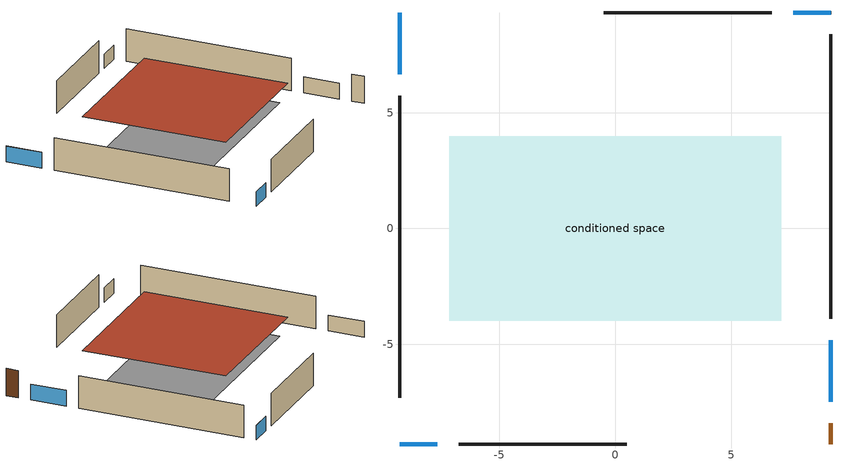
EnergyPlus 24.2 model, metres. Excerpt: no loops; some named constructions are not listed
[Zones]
conditioned space
 floor foundation (Slab1 construction): -7.17,-3.98 -7.17,3.98 7.17,3.98 7.17,-3.98 z0
 wall outside (AdiabaticWallConstruction 1): 9.31,-9.31 9.31,-8.4 z0:2.03
 wall outside (AdiabaticWallConstruction): -9.31,9.31 -9.31,6.66 / 9.31,-7.47 9.31,-4.82 z0:1.19; 9.31,9.31 7.67,9.31 / -9.31,-9.31 -7.67,-9.31 z0:1.07
 wall outside (Wall1 construction): -9.31,5.73 -9.31,-7.3 z0:2.44
 wall outside (Wall2 construction): 6.75,9.31 -0.5,9.31 z0:2.44
 wall outside (Wall3 construction): 9.31,-3.89 9.31,8.38 z0:2.44
 wall outside (Wall4 construction): -6.75,-9.31 0.5,-9.31 z0:2.44
 window (WindowConstruction): -9.31,9.31 -9.31,6.66 z0:1.19
 window (WindowConstruction 1): 9.31,9.31 7.68,9.31 z0:1.07
 window (WindowConstruction 2): 9.31,-7.47 9.31,-4.82 z0:1.19
 window (WindowConstruction 3): -9.31,-9.31 -7.68,-9.31 z0:1.07
 door (Door): 9.31,-9.31 9.31,-8.4 z0:2.03
 roof outside (Roof1 construction): -5.34,5.34 -5.34,-5.34 5.34,-5.34 5.34,5.34 z2.44
[Schedule:Day:Interval]
cooling season schedule day; cooling season schedule day 2; cooling season schedule default day; natural vent schedule default day: No, 24:00, 0
cooling season schedule day 1; natural vent schedule day: No, 24:00, 1
[Schedule:Week:Daily]
cooling season schedule Week Rule - Jan1-May26: cooling season schedule day, cooling season schedule day, cooling season schedule day, cooling season schedule day, cooling season schedule day, cooling season schedule day, cooling season schedule day, cooling season schedule default day, cooling season schedule default day, cooling season schedule default day, cooling season schedule default day, cooling season schedule default day
cooling season schedule Week Rule - May27-Jun2: cooling season schedule day, cooling season schedule day, cooling season schedule day, cooling season schedule day, cooling season schedule day, cooling season schedule day 1, cooling season schedule day 1, cooling season schedule default day, cooling season schedule default day, cooling season schedule default day, cooling season schedule default day, cooling season schedule default day
cooling season schedule Week Rule - Jun3-Sep29: cooling season schedule day 1, cooling season schedule day 1, cooling season schedule day 1, cooling season schedule day 1, cooling season schedule day 1, cooling season schedule day 1, cooling season schedule day 1, cooling season schedule default day, cooling season schedule default day, cooling season schedule default day, cooling season schedule default day, cooling season schedule default day
cooling season schedule Week Rule - Sep30-Oct6: cooling season schedule day 1, cooling season schedule day 2, cooling season schedule day 2, cooling season schedule day 2, cooling season schedule day 2, cooling season schedule day 2, cooling season schedule day 2, cooling season schedule default day, cooling season schedule default day, cooling season schedule default day, cooling season schedule default day, cooling season schedule default day
cooling season schedule Week Rule - Oct7-Dec31: cooling season schedule day 2, cooling season schedule day 2, cooling season schedule day 2, cooling season schedule day 2, cooling season schedule day 2, cooling season schedule day 2, cooling season schedule day 2, cooling season schedule default day, cooling season schedule default day, cooling season schedule default day, cooling season schedule default day, cooling season schedule default day
natural vent schedule Week Rule - Jan1-Jan6: natural vent schedule day, natural vent schedule day, natural vent schedule default day, natural vent schedule day, natural vent schedule default day, natural vent schedule day, natural vent schedule default day, natural vent schedule default day, natural vent schedule default day, natural vent schedule default day, natural vent schedule default day, natural vent schedule default day
natural vent schedule Week Rule - Jan7-Dec31: natural vent schedule default day, natural vent schedule day, natural vent schedule default day, natural vent schedule day, natural vent schedule default day, natural vent schedule day, natural vent schedule default day, natural vent schedule default day, natural vent schedule default day, natural vent schedule default day, natural vent schedule default day, natural vent schedule default day
[Schedule:Year]
cooling season schedule: cooling season schedule Week Rule - Jan1-May26, 1, 1, 5, 26, cooling season schedule Week Rule - May27-Jun2, 5, 27, 6, 2, cooling season schedule Week Rule - Jun3-Sep29, 6, 3, 9, 29, cooling season schedule Week Rule - Sep30-Oct6, 9, 30, 10, 6, cooling season schedule Week Rule - Oct7-Dec31, 10, 7, 12, 31
natural vent schedule: natural vent schedule Week Rule - Jan1-Jan6, 1, 1, 1, 6, natural vent schedule Week Rule - Jan7-Dec31, 1, 7, 12, 31
[Schedule:File]
hot_water_dishwasher: File=in.schedules.csv; Column Number=6; Rows to Skip at Top=1; Number of Hours of Data=8760; Column Separator=Comma; Interpolate to Timestep=Yes; Minutes per Item=15; Adjust Schedule for Daylight Savings=Yes
